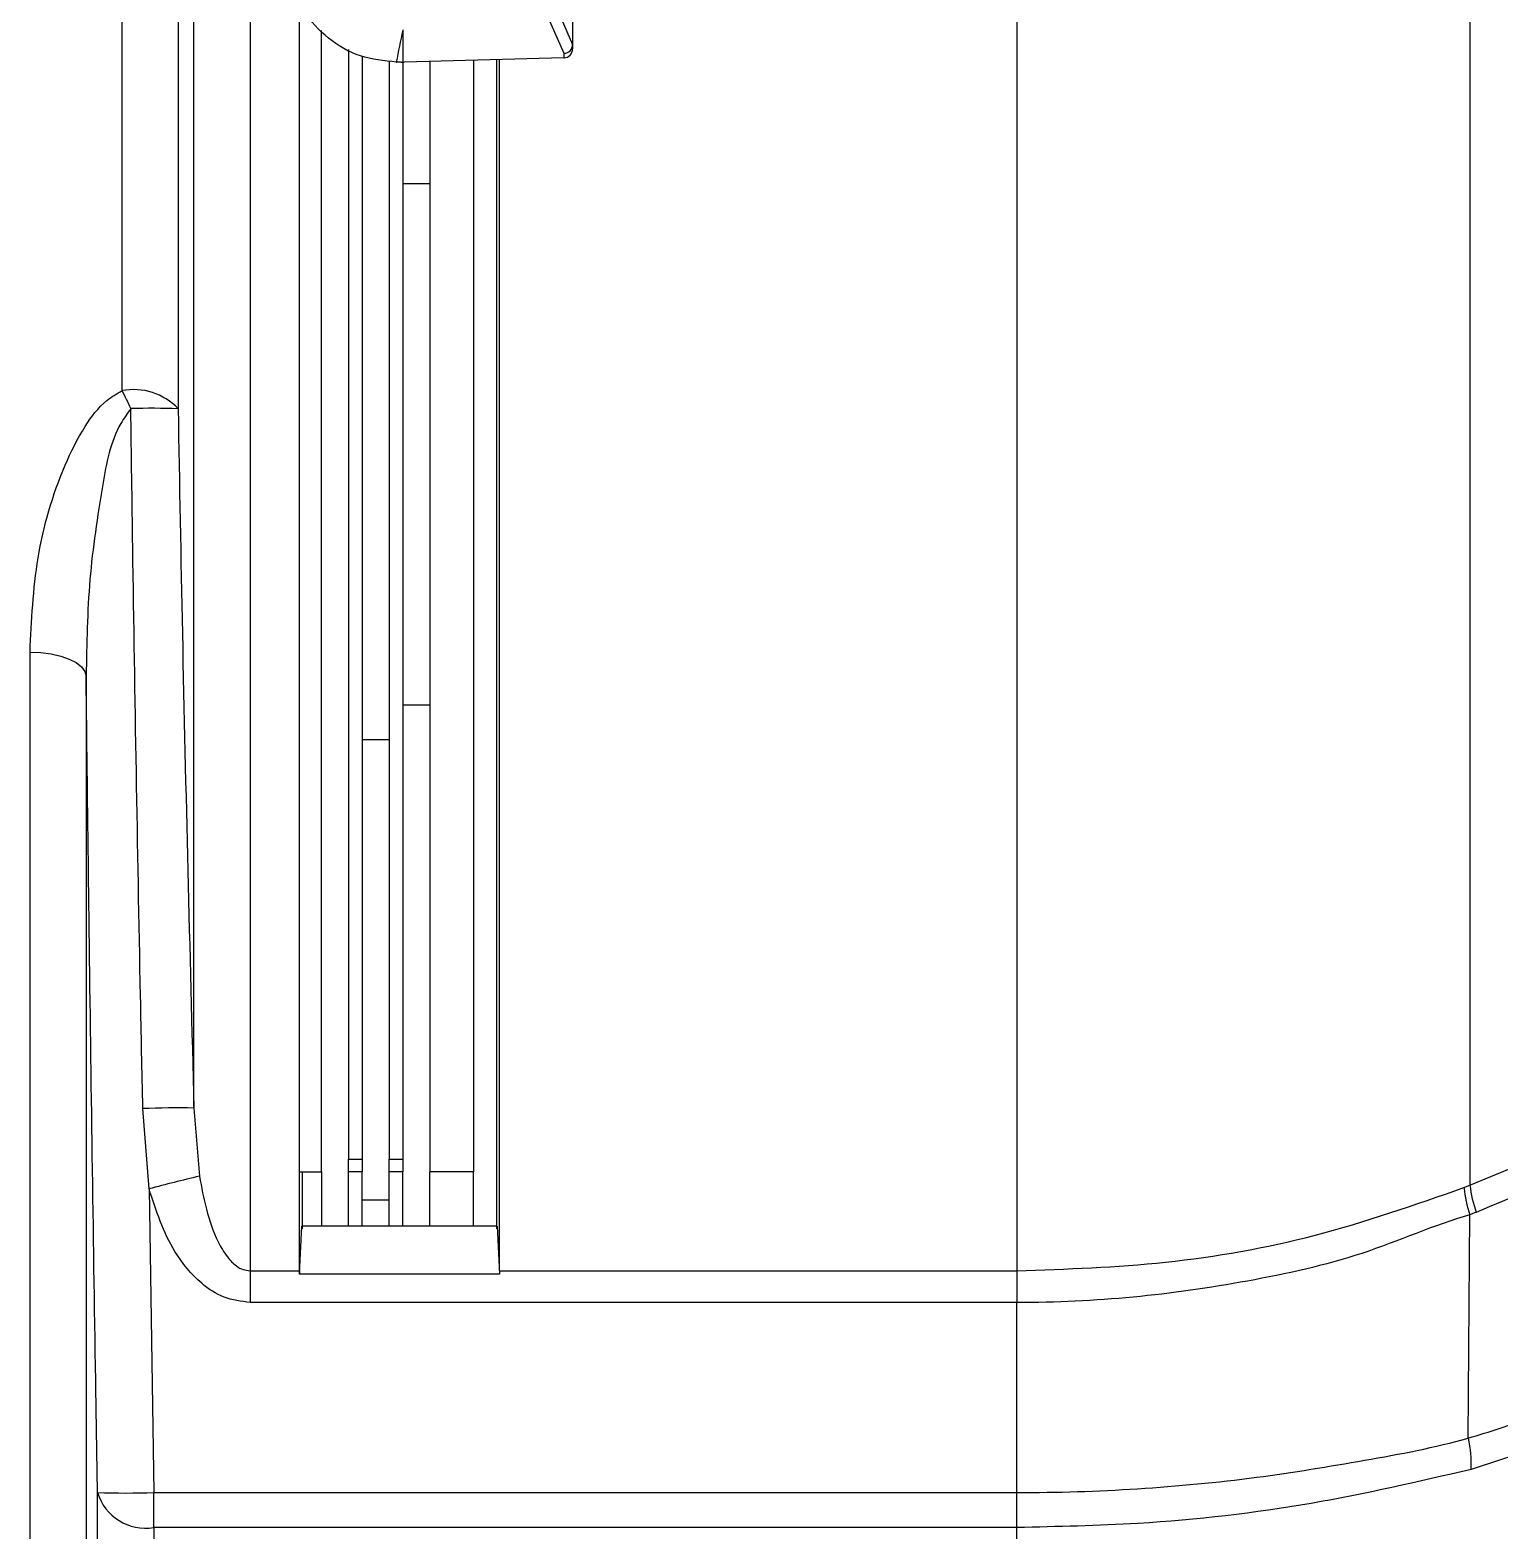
# Model space of a CAD drawing. Extents: x 8 to 113, y 1 to 87.
# Drawn here: x 17.962 to 19.585, y 34.571 to 36.228 of the extents above; entities that cross this region are included whole.
import ezdxf

# ---------------------------------------------------------------- set-up
doc = ezdxf.new("R2010")
doc.units = 0
doc.header["$MEASUREMENT"] = 0
doc.layers.add('OBJECT', color=7, linetype='CONTINUOUS')

msp = doc.modelspace()

# ---------------------------------------------------------------- linework, layer by layer
at = {"layer": 'OBJECT'}
for p, q in [((18.0636, 35.83), (18.0636, 36.7977)), ((18.1255, 36.7977), (18.1255, 35.8101)), ((18.143, 35.0379), (18.143, 36.7977)), ((19.0515, 36.7977), (19.0515, 34.8583)), ((19.5515, 36.7977), (19.5515, 34.9528)), ((18.2049, 36.5269), (18.2049, 34.8583)), ((18.561, 36.3272), (18.561, 36.2122)), ((18.2597, 34.9677), (18.2597, 36.2608)), ((18.5394, 36.2612), (18.561, 36.2121)), ((18.5515, 36.2022), (18.53, 36.2513)), ((18.2837, 34.9677), (18.2837, 36.2275)), ((18.3735, 36.2282), (18.3735, 36.1927)), ((18.561, 36.2122), (18.561, 36.2074)), ((18.3137, 36.2066), (18.3137, 34.9814)), ((18.3286, 36.1991), (18.3286, 34.9814)), ((18.3586, 36.1939), (18.3586, 34.9814)), ((18.3719, 36.1927), (18.3667, 36.1927)), ((18.3735, 36.1927), (18.3735, 34.9814)), ((18.5513, 36.1974), (18.3751, 36.1928)), ((18.4035, 36.1935), (18.4035, 34.9677)), ((18.4515, 36.1948), (18.4515, 34.9677)), ((18.4775, 35.4416), (18.4775, 36.1954)), ((18.4802, 34.8583), (18.4802, 36.1955)), ((18.5515, 36.1974), (18.5515, 36.2022)), ((18.4035, 36.0585), (18.3735, 36.0585)), ((17.9621, 34.2139), (17.9621, 35.5414)), ((18.024, 35.5149), (18.024, 34.1598)), ((18.4035, 35.4829), (18.3735, 35.4829)), ((18.3586, 35.4446), (18.3286, 35.4446)), ((18.4775, 34.9045), (18.4775, 35.4421)), ((18.4775, 35.4416), (18.4775, 35.4421)), ((18.4775, 35.4421), (18.4775, 35.4421)), ((19.5515, 34.9528), (20.4396, 35.3207)), ((18.0934, 34.9487), (18.0866, 35.0373)), ((18.143, 35.0379), (18.1491, 34.9627)), ((18.2597, 34.9677), (18.2837, 34.9677)), ((18.2597, 34.8583), (18.2597, 34.9677)), ((18.2625, 34.9677), (18.2625, 34.9045)), ((18.2837, 34.9677), (18.2837, 34.9077)), ((18.3137, 34.9814), (18.3286, 34.9814)), ((18.3137, 34.9677), (18.3137, 34.9814)), ((18.3286, 34.9677), (18.3137, 34.9677)), ((18.3137, 34.9077), (18.3137, 34.9677)), ((18.3286, 34.9814), (18.3286, 34.9677)), ((18.3286, 34.9077), (18.3286, 34.9677)), ((18.3586, 34.9814), (18.3735, 34.9814)), ((18.3586, 34.9677), (18.3586, 34.9814)), ((18.3735, 34.9677), (18.3586, 34.9677)), ((18.3586, 34.9077), (18.3586, 34.9677)), ((18.3735, 34.9814), (18.3735, 34.9677)), ((18.3735, 34.9077), (18.3735, 34.9677)), ((18.4515, 34.9677), (18.4035, 34.9677)), ((18.4035, 34.9077), (18.4035, 34.9677)), ((18.4515, 34.9077), (18.4515, 34.9677)), ((19.5449, 34.9501), (19.5515, 34.9528)), ((18.0934, 34.9487), (18.0986, 34.6134)), ((18.3586, 34.9363), (18.3286, 34.9363)), ((19.5497, 34.6736), (19.5514, 34.92)), ((18.2597, 34.8548), (18.2621, 34.9077)), ((18.4779, 34.9077), (18.2621, 34.9077)), ((18.4779, 34.9077), (18.4802, 34.8548)), ((18.2049, 34.8583), (18.2597, 34.8583)), ((18.2049, 34.8583), (18.2049, 34.8232)), ((18.2597, 34.8548), (18.2597, 34.8583)), ((18.2597, 34.8547), (18.2597, 34.8548)), ((18.4803, 34.8547), (18.2597, 34.8547)), ((18.4802, 34.8583), (19.0515, 34.8583)), ((18.4802, 34.8583), (18.4802, 34.8548)), ((18.4802, 34.8548), (18.4803, 34.8547)), ((19.0515, 34.8583), (19.0515, 34.8232)), ((19.0515, 34.8232), (18.2049, 34.8232)), ((19.0515, 34.6134), (19.0515, 34.8232)), ((19.6265, 34.6632), (19.5527, 34.6389)), ((18.0366, 34.1603), (18.0366, 34.6134)), ((18.0986, 34.6134), (19.0515, 34.6134)), ((18.0986, 34.5748), (18.0986, 34.6134)), ((19.0515, 34.5748), (19.0515, 34.6134)), ((19.0515, 34.5748), (18.0986, 34.5748)), ((18.0986, 34.5748), (18.0986, 34.1138)), ((19.0515, 34.1138), (19.0515, 34.5748))]:
    msp.add_line(p, q, dxfattribs=at)
at = {"layer": 'OBJECT', "flags": 128}
msp.add_lwpolyline([(17.9621, 35.5414), (17.974, 35.5409), (17.9854, 35.5394), (17.996, 35.537), (18.0053, 35.5337), (18.013, 35.5297), (18.0189, 35.5251), (18.0226, 35.5201), (18.024, 35.5149)], dxfattribs=at)
at = {"layer": 'OBJECT'}
for centre, radius, start, end in [((18.3667, 36.3127), 0.12, 269.8086, 270), ((18.3719, 36.3127), 0.12, 270, 270.7501), ((18.3719, 36.3127), 0.12, 270.7501, 271.5), ((18.551, 36.2074), 0.01, 271.5, 273), ((18.551, 36.2074), 0.01, 273, 0), ((18.0764, 35.7635), 0.0677, 43.4329, 100.8595), ((17.7111, 35.6453), 0.398, 24.4634, 27.651), ((18.0986, 34.9485), 0.862, 88.2073, 91.6768), ((18.1246, 34.1029), 0.9352, 88.8748, 92.3313), ((18.5562, 33.2277), 1.7821, 103.2048, 105.0536), ((19.676, 34.9627), 0.1317, 185.4813, 198.9095), ((19.6822, 34.9672), 0.1315, 186.2863, 199.7131), ((19.4251, 34.6456), 0.1278, 356.9906, 12.6695), ((18.0683, 35.5438), 0.9309, 268.0505, 271.866), ((18.0897, 34.6297), 0.0556, 197.0327, 279.1644)]:
    msp.add_arc(centre, radius, start, end, dxfattribs=at)
for centre, major_axis, ratio, start_param, end_param in [((20.436, 35.6993), (0, 2.3412), 0.904333, 1.342949, 1.358461), ((18.551, 36.2122), (0.00979, 0.00206), 0.992047, 4.559084, 6.071166), ((18.551, 36.2354), (-0.0094, 0.0253), 0.138337, 3.492939, 3.499293), ((18.2416, 34.8221), (0.0113, 0.0619), 0.229753, 5.307816, 5.376814), ((18.4984, 34.8221), (-0.0113, 0.0619), 0.229686, 0.906398, 0.975396)]:
    msp.add_ellipse(centre, major_axis=major_axis, ratio=ratio, start_param=start_param, end_param=end_param, dxfattribs=at)
for points, knots in [([(18.3663, 36.1927), (18.3529, 36.1941), (18.3259, 36.1968), (18.2903, 36.2176), (18.2629, 36.2473), (18.2543, 36.2722), (18.2502, 36.2843)], [0, 0, 0, 0, 0.253584, 0.507164, 0.760847, 1, 1, 1, 1]), ([(17.9621, 35.5414), (17.9637, 35.5761), (17.9669, 35.6453), (17.9911, 35.7301), (18.0197, 35.7876), (18.0411, 35.8166), (18.0578, 35.8266), (18.0636, 35.83)], [0, 0, 0, 0, 0.338496, 0.676057, 0.82639, 0.93996, 1, 1, 1, 1]), ([(18.0734, 35.8101), (18.0695, 35.8048), (18.0518, 35.7802), (18.0399, 35.7138), (18.0258, 35.6213), (18.0246, 35.5505), (18.024, 35.5149)], [0, 0, 0, 0, 0.064501, 0.29555, 0.645888, 1, 1, 1, 1]), ([(18.0866, 35.0373), (18.0857, 35.0787), (18.0815, 35.2853), (18.077, 35.5428), (18.074, 35.7591), (18.0734, 35.8101)], [0, 0, 0, 0, 0.160414, 0.802068, 1, 1, 1, 1]), ([(18.1255, 35.8101), (18.127, 35.7274), (18.1317, 35.47), (18.1384, 35.2127), (18.143, 35.0379)], [0, 0, 0, 0, 0.321064, 1, 1, 1, 1]), ([(18.0366, 34.6134), (18.0359, 34.6547), (18.0326, 34.8614), (18.0282, 35.1618), (18.0251, 35.421), (18.024, 35.5149)], [0, 0, 0, 0, 0.137516, 0.687581, 1, 1, 1, 1]), ([(20.4464, 35.2922), (20.3025, 35.2322), (20.0067, 35.1089), (19.7105, 34.986), (19.5584, 34.9228)], [0, 0, 0, 0, 0.4863876, 1, 1, 1, 1]), ([(18.1491, 34.9627), (18.1514, 34.9505), (18.1559, 34.9257), (18.1662, 34.8956), (18.1782, 34.8747), (18.188, 34.8644), (18.1969, 34.8592), (18.2023, 34.8586), (18.2049, 34.8583)], [0, 0, 0, 0, 0.300577, 0.606532, 0.762917, 0.874182, 0.940147, 1, 1, 1, 1]), ([(19.0515, 34.8583), (19.1064, 34.8602), (19.2177, 34.8641), (19.3859, 34.8943), (19.4906, 34.9311), (19.5449, 34.9501)], [0, 0, 0, 0, 0.319105, 0.647495, 1, 1, 1, 1]), ([(18.2049, 34.8232), (18.1951, 34.8245), (18.1755, 34.8269), (18.1461, 34.8469), (18.1139, 34.8861), (18.1012, 34.9247), (18.0934, 34.9487)], [0, 0, 0, 0, 0.163499, 0.32571, 0.581357, 1, 1, 1, 1]), ([(19.5514, 34.92), (19.5514, 34.92), (19.5119, 34.9087), (19.4338, 34.8733), (19.308, 34.8458), (19.1802, 34.8271), (19.0944, 34.8232), (19.0515, 34.8232), (19.0515, 34.8232)], [0, 0, 0, 0, 0.000004, 0.254674, 0.509348, 0.754672, 0.999996, 1, 1, 1, 1]), ([(19.5584, 34.9228), (19.556, 34.922), (19.5536, 34.9212), (19.5514, 34.92), (19.5514, 34.92)], [0, 0, 0, 0, 0.99969, 1, 1, 1, 1]), ([(19.5497, 34.6736), (19.5497, 34.6736), (19.5732, 34.6803), (19.5964, 34.6885), (19.6196, 34.6966)], [0, 0, 0, 0, 0.000029, 1, 1, 1, 1]), ([(19.0515, 34.6134), (19.0515, 34.6134), (19.096, 34.6134), (19.1849, 34.6163), (19.3136, 34.6285), (19.4356, 34.6488), (19.5129, 34.6631), (19.5497, 34.6736), (19.5497, 34.6736)], [0, 0, 0, 0, 0.0000046, 0.2588997, 0.5177953, 0.758901, 0.9999955, 1, 1, 1, 1]), ([(19.5527, 34.6389), (19.4945, 34.6254), (19.3766, 34.5981), (19.2058, 34.578), (19.0962, 34.5758), (19.0515, 34.5748)], [0, 0, 0, 0, 0.365392, 0.741453, 1, 1, 1, 1])]:
    msp.add_open_spline(points, degree=3, knots=knots, dxfattribs=at)

doc.saveas('drawing.dxf')
